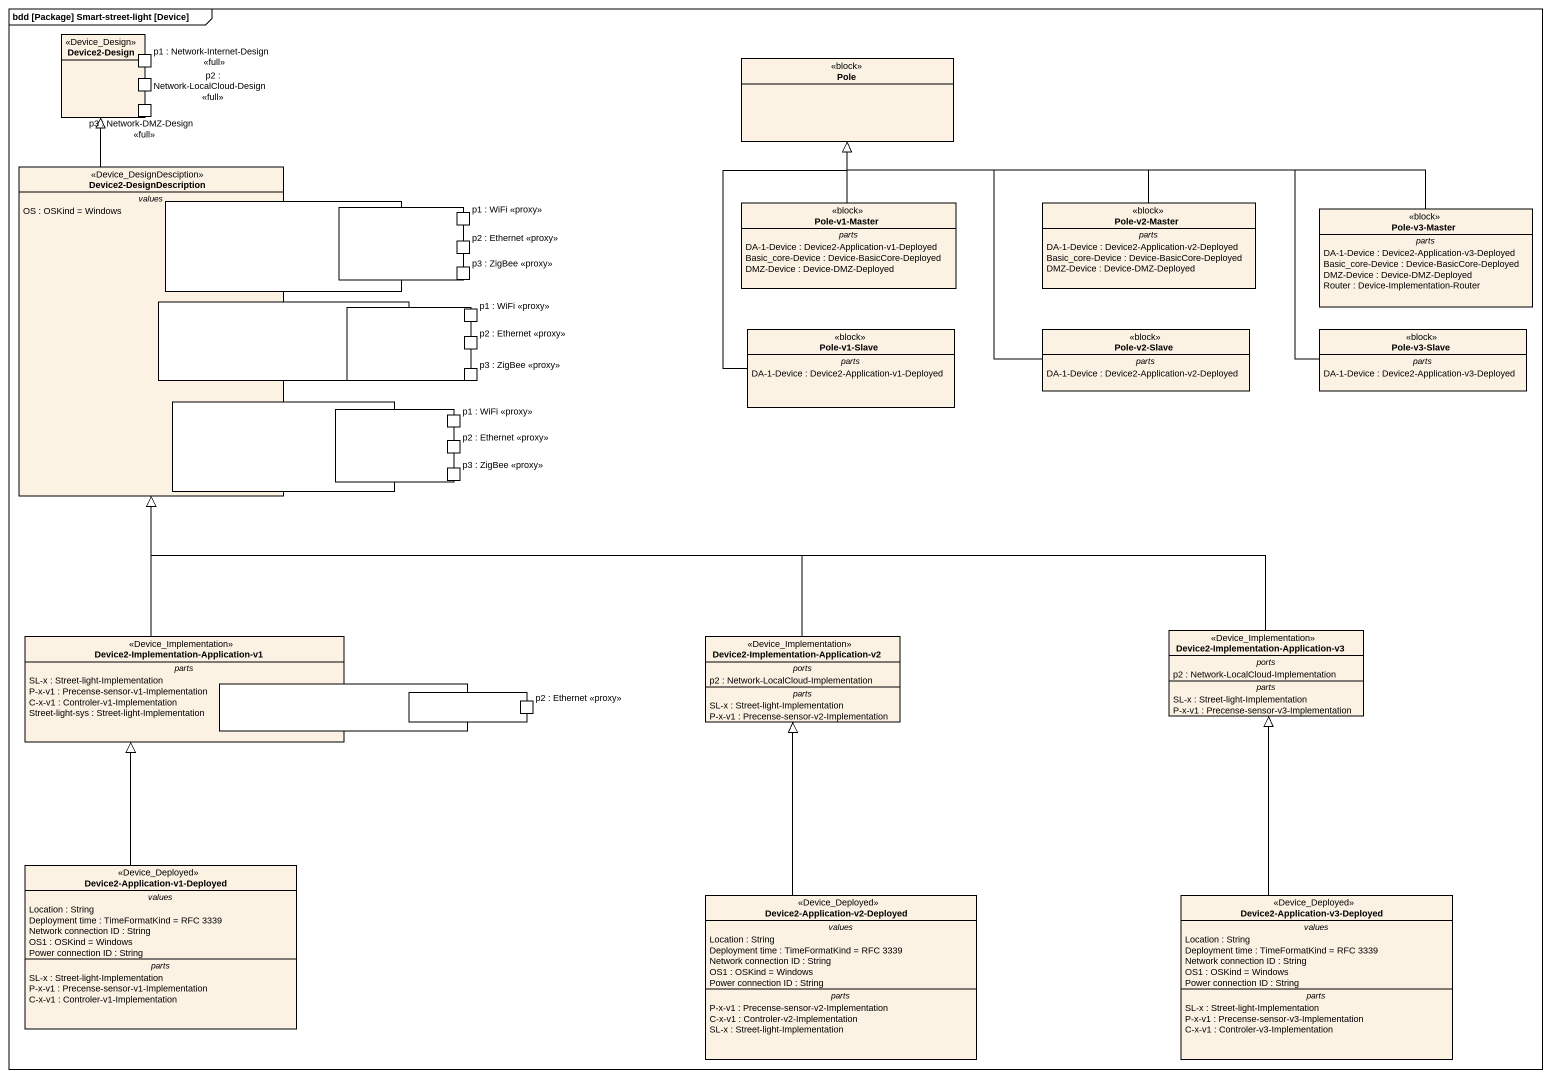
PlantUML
@startuml
mainframe bdd [Package] Smart-street-light [Device]
allowmixing
hide circle
hide empty members
rectangle "Device2-Design" as Device2_Design <<Device_Design>> {
  port "p1 : Network-Internet-Design <<full>>" as p1_Network_Internet_Design
  port "p2 : Network-LocalCloud-Design <<full>>" as p2_Network_LocalCloud
  port "p3 : Network-DMZ-Design <<full>>" as p3_Network_DMZ_Design_full
}
class Pole <<block>>
class "Device2-DesignDescription" as Device2_DesignDescription <<Device_DesignDesciption>> {
  -- values --
  OS : OSKind = Windows
}
rectangle " " as port2
class "Pole-v1-Master" as Pole_v1_Master <<block>> {
  -- parts --
  DA-1-Device : Device2-Application-v1-Deployed
  Basic_core-Device : Device-BasicCore-Deployed
  DMZ-Device : Device-DMZ-Deployed
}
class "Pole-v2-Master" as Pole_v2_Master <<block>> {
  -- parts --
  DA-1-Device : Device2-Application-v2-Deployed
  Basic_core-Device : Device-BasicCore-Deployed
  DMZ-Device : Device-DMZ-Deployed
}
class "Pole-v3-Master" as Pole_v3_Master <<block>> {
  -- parts --
  DA-1-Device : Device2-Application-v3-Deployed
  Basic_core-Device : Device-BasicCore-Deployed
  DMZ-Device : Device-DMZ-Deployed
  Router : Device-Implementation-Router
}
rectangle "p1 : WiFi <<proxy>>" as p1_WiFi_proxy
rectangle "p2 : Ethernet <<proxy>>" as p2_Ethernet_proxy
rectangle "p3 : ZigBee <<proxy>>" as p3_ZigBee_proxy
rectangle " " as port4
rectangle "p1 : WiFi <<proxy>>" as p1_WiFi_proxy_2
rectangle "p2 : Ethernet <<proxy>>" as p2_Ethernet_proxy_2
class "Pole-v1-Slave" as Pole_v1_Slave <<block>> {
  -- parts --
  DA-1-Device : Device2-Application-v1-Deployed
}
class "Pole-v2-Slave" as Pole_v2_Slave <<block>> {
  -- parts --
  DA-1-Device : Device2-Application-v2-Deployed
}
class "Pole-v3-Slave" as Pole_v3_Slave <<block>> {
  -- parts --
  DA-1-Device : Device2-Application-v3-Deployed
}
rectangle "p3 : ZigBee <<proxy>>" as p3_ZigBee_proxy_2
rectangle " " as port6
rectangle "p1 : WiFi <<proxy>>" as p1_WiFi_proxy_3
rectangle "p2 : Ethernet <<proxy>>" as p2_Ethernet_proxy_3
rectangle "p3 : ZigBee <<proxy>>" as p3_ZigBee_proxy_3
class "Device2-Implementation-Application-v1" as Device2_Implementation <<Device_Implementation>> {
  -- parts --
  SL-x : Street-light-Implementation
  P-x-v1 : Precense-sensor-v1-Implementation
  C-x-v1 : Controler-v1-Implementation
  Street-light-sys : Street-light-Implementation
}
class "Device2-Implementation-Application-v2" as Device2_Implementation_2 <<Device_Implementation>> {
  -- ports --
  p2 : Network-LocalCloud-Implementation
  -- parts --
  SL-x : Street-light-Implementation
  P-x-v1 : Precense-sensor-v2-Implementation
}
class "Device2-Implementation-Application-v3" as Device2_Implementation_3 <<Device_Implementation>> {
  -- ports --
  p2 : Network-LocalCloud-Implementation
  -- parts --
  SL-x : Street-light-Implementation
  P-x-v1 : Precense-sensor-v3-Implementation
}
rectangle " " as port8
rectangle "p2 : Ethernet <<proxy>>" as p2_Ethernet_proxy_4
class "Device2-Application-v1-Deployed" as Device2_Application_v1 <<Device_Deployed>> {
  -- values --
  Location : String
  Deployment time : TimeFormatKind = RFC 3339
  Network connection ID : String
  OS1 : OSKind = Windows
  Power connection ID : String
  -- parts --
  SL-x : Street-light-Implementation
  P-x-v1 : Precense-sensor-v1-Implementation
  C-x-v1 : Controler-v1-Implementation
}
class "Device2-Application-v2-Deployed" as Device2_Application_v2 <<Device_Deployed>> {
  -- values --
  Location : String
  Deployment time : TimeFormatKind = RFC 3339
  Network connection ID : String
  OS1 : OSKind = Windows
  Power connection ID : String
  -- parts --
  P-x-v1 : Precense-sensor-v2-Implementation
  C-x-v1 : Controler-v2-Implementation
  SL-x : Street-light-Implementation
}
class "Device2-Application-v3-Deployed" as Device2_Application_v3 <<Device_Deployed>> {
  -- values --
  Location : String
  Deployment time : TimeFormatKind = RFC 3339
  Network connection ID : String
  OS1 : OSKind = Windows
  Power connection ID : String
  -- parts --
  SL-x : Street-light-Implementation
  P-x-v1 : Precense-sensor-v3-Implementation
  C-x-v1 : Controler-v3-Implementation
}
Device2_DesignDescription -up-|> Device2_Design
Pole_v1_Master -up-|> Pole
Pole_v2_Master -left-|> Pole
Pole_v3_Master -left-|> Pole
Pole_v1_Slave -up-|> Pole
Pole_v2_Slave -up-|> Pole
Pole_v3_Slave -left-|> Pole
Device2_Implementation -up-|> Device2_DesignDescription
Device2_Implementation_2 -left-|> Device2_DesignDescription
Device2_Implementation_3 -left-|> Device2_DesignDescription
Device2_Application_v1 -up-|> Device2_Implementation
Device2_Application_v2 -up-|> Device2_Implementation_2
Device2_Application_v3 -up-|> Device2_Implementation_3
@enduml
